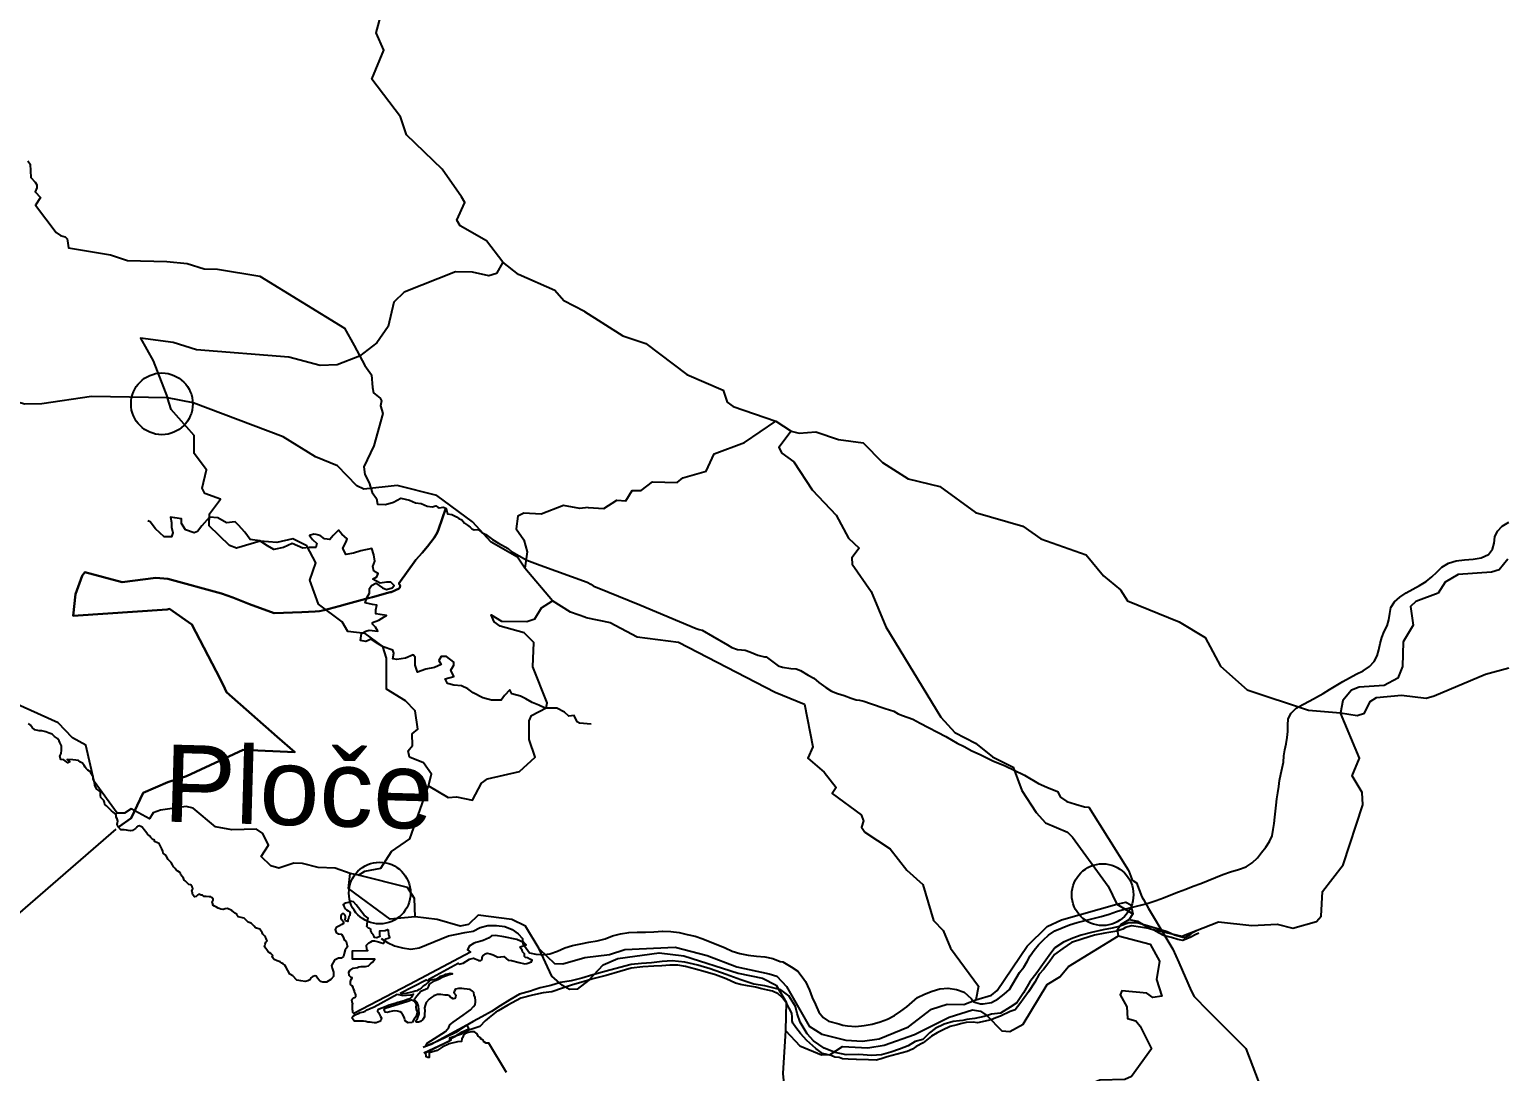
# Model space of a CAD drawing. Header units: metres. Extents: x 13.21 to 19.52, y 42.14 to 46.62.
# Drawn here: x 17.3293 to 17.7594, y 43.0139 to 43.3171 of the extents above; entities that cross this region are included whole.
import ezdxf

# ---------------------------------------------------------------- set-up
doc = ezdxf.new("R2010")
doc.units = ezdxf.units.M
doc.header["$MEASUREMENT"] = 0
for name, color, linetype in [('CESTE', 5, 'Continuous'), ('grad_manji', 1, 'Continuous'), ('granica', 2, 'Continuous'), ('hr', 9, 'Continuous'), ('naziv_manji', 1, 'Continuous'), ('PRUGE', 7, 'Continuous'), ('RIJEKE', 4, 'Continuous')]:
    doc.layers.add(name, color=color, linetype=linetype)
doc.styles.get("Standard").update_dxf_attribs({"font": 'arial.ttf'})

msp = doc.modelspace()

# ---------------------------------------------------------------- linework, layer by layer
at = {"layer": 'CESTE'}
for p, q in [((17.54644, 43.20313), (17.55091, 43.20018)), ((17.48145, 43.15085), (17.47342, 43.16031)), ((17.42499, 43.07101), (17.42258, 43.07152)), ((17.64565, 43.0626), (17.65032, 43.05977)), ((17.65032, 43.05977), (17.6493, 43.05809))]:
    msp.add_line(p, q, dxfattribs=at)
for points in [[(17.46705, 43.24935), (17.46229, 43.25555), (17.45455, 43.25997), (17.45364, 43.26162), (17.45592, 43.26673), (17.45496, 43.2684), (17.44939, 43.27642), (17.43895, 43.28643), (17.43726, 43.29165), (17.42892, 43.30261), (17.43241, 43.31106), (17.43015, 43.31611), (17.43295, 43.32662)], [(17.46705, 43.24935), (17.46512, 43.24605), (17.46296, 43.24541), (17.45817, 43.24649), (17.45326, 43.2466), (17.43825, 43.24064), (17.43532, 43.23776), (17.43366, 43.2307), (17.43032, 43.22591), (17.42527, 43.22204), (17.41881, 43.21949), (17.4139, 43.21927), (17.40469, 43.22174), (17.37786, 43.22384), (17.37109, 43.22598), (17.36156, 43.22723), (17.36529, 43.22071), (17.36938, 43.20987)], [(17.4908, 43.23506), (17.48474, 43.23814), (17.4821, 43.24112), (17.47153, 43.24578), (17.46705, 43.24935)], [(17.4908, 43.23506), (17.50191, 43.22796), (17.5086, 43.22569), (17.52058, 43.21669), (17.53111, 43.21214), (17.53234, 43.20869), (17.53406, 43.20738), (17.54644, 43.20313)], [(17.36938, 43.20987), (17.34726, 43.21031), (17.33283, 43.20816), (17.32792, 43.20807), (17.30487, 43.21418), (17.29402, 43.2163)], [(17.44542, 43.09699), (17.44621, 43.10039), (17.44395, 43.10369), (17.43986, 43.10533), (17.4395, 43.10719), (17.44069, 43.10876), (17.44064, 43.11209), (17.44224, 43.11353), (17.44154, 43.11884), (17.43865, 43.12178), (17.43314, 43.12517), (17.43318, 43.13411), (17.43206, 43.13758), (17.42698, 43.14135), (17.42194, 43.14189), (17.42021, 43.14469), (17.41338, 43.14986), (17.41085, 43.1568), (17.41259, 43.1619), (17.40996, 43.16687), (17.40588, 43.16891), (17.40124, 43.16778), (17.3964, 43.16819), (17.38955, 43.1662), (17.38751, 43.16694), (17.38155, 43.17264), (17.38165, 43.17612), (17.38488, 43.1804), (17.38027, 43.18206), (17.37955, 43.18363), (17.38075, 43.18897), (17.37719, 43.19368), (17.37718, 43.19894), (17.3705, 43.20654), (17.36938, 43.20987)], [(17.47342, 43.16031), (17.47131, 43.1635), (17.46362, 43.16789), (17.45814, 43.17385), (17.4478, 43.18145), (17.4363, 43.1844), (17.42659, 43.18331), (17.42457, 43.18427), (17.41886, 43.19012), (17.41247, 43.19278), (17.40311, 43.19858), (17.37689, 43.20843), (17.36938, 43.20987)], [(17.49183, 43.17801), (17.49642, 43.1777), (17.50017, 43.18011), (17.50281, 43.17997), (17.50469, 43.1829), (17.50726, 43.18297), (17.51059, 43.18542), (17.51777, 43.18523), (17.51941, 43.18666), (17.52618, 43.18856), (17.52854, 43.19359), (17.53729, 43.19695), (17.54644, 43.20313)], [(17.55091, 43.20018), (17.54736, 43.19541), (17.54818, 43.19377), (17.55166, 43.19125), (17.55704, 43.18317), (17.56399, 43.17576), (17.56758, 43.16906), (17.57073, 43.16613), (17.56859, 43.16338), (17.56865, 43.16154), (17.57422, 43.15353), (17.57845, 43.14322), (17.59445, 43.11699), (17.59857, 43.11253), (17.60461, 43.10945), (17.60947, 43.10543), (17.61551, 43.1024), (17.61801, 43.09561), (17.62217, 43.0892), (17.62494, 43.08621), (17.6313, 43.08352), (17.63279, 43.0821), (17.6432, 43.06782), (17.64565, 43.0626)], [(17.55091, 43.20018), (17.55328, 43.1996), (17.55808, 43.20003), (17.56466, 43.19778), (17.57185, 43.19683), (17.57748, 43.19104), (17.58494, 43.18636), (17.59414, 43.1841), (17.60461, 43.17658), (17.61832, 43.1726), (17.6236, 43.16892), (17.63674, 43.16423), (17.64181, 43.15808), (17.64678, 43.15408), (17.64884, 43.15085), (17.66385, 43.14477), (17.67137, 43.14015), (17.67584, 43.13185), (17.68364, 43.12496), (17.70151, 43.11898), (17.71082, 43.11828)], [(17.49183, 43.17801), (17.48937, 43.17772), (17.48467, 43.17857), (17.47816, 43.17607), (17.4731, 43.17632), (17.47133, 43.17548), (17.47093, 43.17176), (17.47311, 43.1686), (17.4741, 43.16508), (17.47342, 43.16031)], [(17.75949, 43.16295), (17.75699, 43.15989), (17.75473, 43.15916), (17.74506, 43.15854), (17.74125, 43.15629), (17.73917, 43.15305), (17.7327, 43.15062), (17.7312, 43.14915), (17.73195, 43.1438), (17.72906, 43.13894), (17.72878, 43.13176), (17.72742, 43.12831), (17.72353, 43.12623), (17.71619, 43.1257), (17.71401, 43.12483), (17.71148, 43.12182), (17.71082, 43.11828)], [(17.44542, 43.09699), (17.45106, 43.09357), (17.45352, 43.0938), (17.45821, 43.09281), (17.46079, 43.09774), (17.46259, 43.09901), (17.47185, 43.10119), (17.47641, 43.10537), (17.47472, 43.11048), (17.47463, 43.11593), (17.47538, 43.11746), (17.47958, 43.11967), (17.47991, 43.12118), (17.47573, 43.13159), (17.47599, 43.13871), (17.47317, 43.14149), (17.46623, 43.1435), (17.46448, 43.14474), (17.46358, 43.14675), (17.46659, 43.14489), (17.474, 43.14486), (17.47628, 43.14561), (17.47824, 43.14878), (17.48145, 43.15085)], [(17.49115, 43.14596), (17.48675, 43.14755), (17.48145, 43.15085)], [(17.49115, 43.14596), (17.49822, 43.14452), (17.50612, 43.14035), (17.51816, 43.13878), (17.54622, 43.1243), (17.55478, 43.12079), (17.55726, 43.10832), (17.55574, 43.10505), (17.56048, 43.10093), (17.564, 43.09648), (17.56281, 43.09472), (17.57131, 43.08852), (17.57198, 43.0868), (17.57136, 43.08498), (17.57232, 43.08351), (17.5797, 43.07865), (17.58457, 43.07241), (17.58928, 43.06825), (17.59232, 43.05779), (17.59519, 43.0549), (17.59726, 43.04974), (17.60546, 43.03869), (17.60468, 43.03473)], [(17.71082, 43.11828), (17.71564, 43.11745), (17.71777, 43.11812), (17.7194, 43.12157), (17.72123, 43.1227), (17.72851, 43.12342), (17.73573, 43.12254), (17.73805, 43.12319), (17.75293, 43.12948), (17.75979, 43.1313)], [(17.42258, 43.07152), (17.41824, 43.07308), (17.4133, 43.07326), (17.4087, 43.07444), (17.40621, 43.0745), (17.40186, 43.07302), (17.39954, 43.07374), (17.39672, 43.07646), (17.39878, 43.07976), (17.39712, 43.08309), (17.39529, 43.08438), (17.38811, 43.0842), (17.38336, 43.08503), (17.37694, 43.09054), (17.37481, 43.09095), (17.36739, 43.08993), (17.36528, 43.08915), (17.36418, 43.08735), (17.35884, 43.09031), (17.35689, 43.08901), (17.35474, 43.08901), (17.34804, 43.09826), (17.34564, 43.10886), (17.34174, 43.11094), (17.33757, 43.11529), (17.31668, 43.1247)], [(17.6493, 43.05809), (17.65168, 43.05758), (17.65545, 43.05537), (17.66465, 43.05323), (17.67529, 43.05745), (17.68501, 43.05638), (17.69237, 43.05677), (17.69689, 43.05561), (17.70377, 43.05754), (17.70511, 43.05906), (17.70555, 43.06621), (17.71156, 43.07398), (17.71728, 43.09143), (17.71712, 43.09502), (17.71414, 43.09993), (17.7163, 43.10501), (17.71082, 43.11828)], [(17.42499, 43.07101), (17.42688, 43.0722), (17.43155, 43.07308), (17.43459, 43.07791), (17.43999, 43.08153), (17.44542, 43.09699)], [(17.4415, 43.05887), (17.43425, 43.05821), (17.42214, 43.06711), (17.42258, 43.07152)], [(17.4415, 43.05887), (17.44132, 43.06426), (17.43927, 43.06741), (17.42499, 43.07101)], [(17.60468, 43.03473), (17.60917, 43.03612), (17.61088, 43.03742), (17.6196, 43.0503), (17.62542, 43.05606), (17.62957, 43.05797), (17.64565, 43.0626)], [(17.64565, 43.0626), (17.6483, 43.06312), (17.64978, 43.06237), (17.65032, 43.05977)], [(17.47759, 43.04954), (17.47362, 43.05614), (17.46965, 43.05811), (17.45981, 43.05935), (17.45701, 43.05669), (17.45462, 43.05612), (17.44786, 43.05814), (17.4415, 43.05887)], [(17.64616, 43.05333), (17.64589, 43.0552), (17.64683, 43.05668), (17.6493, 43.05809)], [(17.54926, 43.02583), (17.55342, 43.02138), (17.55978, 43.01873), (17.56231, 43.01884), (17.56588, 43.02114), (17.5732, 43.02078), (17.57795, 43.02158), (17.58685, 43.02462), (17.59692, 43.02971), (17.60373, 43.03178), (17.60601, 43.0314), (17.60784, 43.03012), (17.6122, 43.02574), (17.6146, 43.02553), (17.61841, 43.02769), (17.62542, 43.03917), (17.62908, 43.04142), (17.6316, 43.04446), (17.64616, 43.05333)], [(17.64616, 43.05333), (17.65535, 43.05088), (17.65813, 43.04593), (17.65722, 43.04064), (17.65881, 43.03583), (17.6562, 43.03539), (17.65438, 43.03664), (17.6471, 43.03732), (17.64662, 43.03622), (17.64856, 43.03265), (17.64878, 43.02933), (17.6512, 43.0286), (17.65244, 43.0271), (17.65574, 43.02047), (17.64998, 43.01241), (17.64802, 43.01152), (17.64071, 43.01136), (17.63426, 43.00871), (17.62956, 43.00768), (17.62694, 43.00501)], [(17.47759, 43.04954), (17.48209, 43.04526), (17.48449, 43.04524), (17.49083, 43.04701)], [(17.49204, 43.04048), (17.48868, 43.03785), (17.48639, 43.03776), (17.48437, 43.03889), (17.48131, 43.04161), (17.47759, 43.04954)], [(17.49083, 43.04701), (17.49807, 43.04794), (17.50256, 43.04937), (17.5172, 43.05008), (17.52643, 43.04766), (17.5351, 43.04428), (17.54455, 43.04232), (17.54675, 43.04157), (17.54957, 43.03864), (17.55616, 43.02705), (17.55988, 43.02473), (17.56682, 43.02301), (17.57172, 43.02272), (17.57651, 43.0234), (17.58509, 43.02689), (17.59177, 43.03205), (17.59629, 43.03346), (17.60115, 43.0334), (17.60468, 43.03473)], [(17.49204, 43.04048), (17.49624, 43.04491), (17.50043, 43.04673), (17.51249, 43.04837), (17.51971, 43.04755), (17.53545, 43.04253), (17.54253, 43.04101), (17.54653, 43.03903), (17.54944, 43.03407), (17.54926, 43.02583)], [(17.54926, 43.02583), (17.54846, 43.01325), (17.54936, 43.00439)]]:
    msp.add_lwpolyline(points, dxfattribs=at)
at = {"layer": 'grad_manji'}
for centre in [(17.36779, 43.20816), (17.43119, 43.0658), (17.64155, 43.06532)]:
    msp.add_circle(centre, 0.00898, dxfattribs=at)
at = {"layer": 'granica'}
msp.add_lwpolyline([(17.30743, 43.04361), (17.3545, 43.0844)], dxfattribs=at)
at = {"layer": 'hr'}
for points in [[(17.32875, 43.27888), (17.32945, 43.27787), (17.32964, 43.27407), (17.33089, 43.27264), (17.33136, 43.27192), (17.33143, 43.27098), (17.33088, 43.26981), (17.33249, 43.26824), (17.33103, 43.26596), (17.33707, 43.25804), (17.33829, 43.25716), (17.33961, 43.25673), (17.34024, 43.25613), (17.34046, 43.25494), (17.34066, 43.25353), (17.35287, 43.25151), (17.35782, 43.24984), (17.36922, 43.24954), (17.37517, 43.24904), (17.38008, 43.24746), (17.38399, 43.24737), (17.39627, 43.24529), (17.42093, 43.23019), (17.4237, 43.22514), (17.42685, 43.21935), (17.42876, 43.21656), (17.42906, 43.21295), (17.42941, 43.21137), (17.43128, 43.20982), (17.43168, 43.20905), (17.43143, 43.20755), (17.43209, 43.20537), (17.42951, 43.1959), (17.42659, 43.18979), (17.42687, 43.18763), (17.42814, 43.18517), (17.42899, 43.18235), (17.43021, 43.1806), (17.43055, 43.17895), (17.4329, 43.17885), (17.43517, 43.17956), (17.43733, 43.18068), (17.43987, 43.18013), (17.44156, 43.17933), (17.44328, 43.17914), (17.44503, 43.17835), (17.44641, 43.17817), (17.44751, 43.17848), (17.44814, 43.1781), (17.44853, 43.17788), (17.44962, 43.17813), (17.45044, 43.17778), (17.44831, 43.17157), (17.44793, 43.17062), (17.447, 43.16914), (17.44512, 43.16662), (17.44358, 43.16478), (17.44174, 43.1628), (17.43679, 43.15591), (17.43715, 43.15525), (17.43702, 43.15466), (17.43684, 43.15439), (17.43449, 43.1534), (17.43424, 43.15334), (17.42912, 43.15192), (17.42715, 43.15137), (17.42182, 43.14995), (17.41935, 43.14925), (17.41499, 43.14811), (17.41366, 43.14779), (17.41238, 43.14773), (17.40854, 43.14755), (17.40046, 43.14723), (17.39327, 43.14988), (17.38839, 43.15176), (17.38517, 43.15292), (17.36956, 43.1572), (17.36599, 43.1575), (17.35626, 43.15622), (17.34533, 43.15922), (17.34457, 43.1581), (17.34268, 43.15277), (17.34195, 43.14645), (17.36934, 43.14835), (17.37003, 43.14846), (17.37649, 43.14392), (17.38472, 43.12812), (17.38607, 43.1253), (17.38662, 43.12426), (17.40134, 43.11129), (17.40646, 43.10678), (17.39145, 43.10744), (17.37495, 43.09978), (17.36951, 43.09811), (17.36239, 43.09494), (17.35889, 43.08757), (17.35528, 43.08507), (17.35519, 43.08499), (17.3551, 43.08515), (17.35486, 43.0854), (17.35473, 43.08588), (17.35492, 43.08633), (17.35495, 43.08675), (17.35478, 43.08739), (17.35445, 43.08787), (17.35447, 43.08847), (17.3544, 43.08876), (17.35365, 43.08929), (17.35313, 43.08977), (17.3526, 43.09023), (17.35206, 43.0908), (17.35165, 43.09117), (17.35122, 43.09156), (17.35112, 43.09218), (17.35093, 43.0927), (17.35038, 43.09321), (17.35006, 43.09364), (17.34995, 43.09419), (17.34992, 43.09483), (17.34991, 43.09522), (17.34948, 43.09568), (17.34885, 43.09604), (17.3483, 43.0971), (17.34827, 43.09741), (17.34814, 43.09786), (17.34805, 43.0984), (17.34783, 43.09895), (17.34777, 43.09971), (17.34711, 43.10074), (17.34671, 43.10127), (17.34627, 43.1016), (17.34573, 43.102), (17.34546, 43.10243), (17.34519, 43.10296), (17.34471, 43.10356), (17.34415, 43.10387), (17.34356, 43.10433), (17.34279, 43.1045), (17.34183, 43.10454), (17.34019, 43.10466), (17.34104, 43.10399), (17.3404, 43.10371), (17.33922, 43.10456), (17.33837, 43.10465), (17.3381, 43.10564), (17.33849, 43.10636), (17.33858, 43.10734), (17.33855, 43.10796), (17.33858, 43.10864), (17.33806, 43.10963), (17.33787, 43.11013), (17.33741, 43.11073), (17.33655, 43.11133), (17.33589, 43.112), (17.33498, 43.11232), (17.334, 43.11269), (17.33288, 43.113), (17.33208, 43.11305), (17.33086, 43.11333), (17.33007, 43.11402), (17.32951, 43.11465), (17.32898, 43.11509)], [(17.46812, 43.01357), (17.46294, 43.02214), (17.4622, 43.0221), (17.4614, 43.02262), (17.46125, 43.02295), (17.46074, 43.02331), (17.46041, 43.0238), (17.45984, 43.02418), (17.4595, 43.02483), (17.45879, 43.02543), (17.45786, 43.0254), (17.45694, 43.0252), (17.45615, 43.02493), (17.45572, 43.02454), (17.45549, 43.02413), (17.45527, 43.02369), (17.45512, 43.02338), (17.455, 43.02262), (17.45381, 43.0225), (17.45143, 43.0219), (17.44937, 43.02096), (17.44794, 43.01996), (17.44556, 43.01931), (17.44558, 43.01797), (17.44519, 43.01791), (17.44471, 43.01814), (17.44461, 43.01942), (17.45198, 43.02313), (17.45189, 43.02348), (17.453, 43.02401), (17.45521, 43.02542), (17.45713, 43.02632), (17.45698, 43.02659), (17.45667, 43.02705), (17.45658, 43.02732), (17.44618, 43.02176), (17.44452, 43.02111), (17.44499, 43.02208), (17.4503, 43.02554), (17.45134, 43.02663), (17.45154, 43.02742), (17.45257, 43.02819), (17.45352, 43.02892), (17.4555, 43.03026), (17.45761, 43.03178), (17.45847, 43.03279), (17.45894, 43.03336), (17.45907, 43.034), (17.45904, 43.03457), (17.45892, 43.0354), (17.4587, 43.03608), (17.45858, 43.03686), (17.45814, 43.03727), (17.45752, 43.03776), (17.45573, 43.03792), (17.45511, 43.03802), (17.45407, 43.03799), (17.45323, 43.03779), (17.45291, 43.03736), (17.45279, 43.03679), (17.4531, 43.03639), (17.4533, 43.03605), (17.45321, 43.03548), (17.45306, 43.03507), (17.45251, 43.03505), (17.45203, 43.03528), (17.45171, 43.03555), (17.45146, 43.0359), (17.45092, 43.0361), (17.45012, 43.03613), (17.44899, 43.03625), (17.44795, 43.03623), (17.44695, 43.03584), (17.44603, 43.03534), (17.44553, 43.03494), (17.44468, 43.03395), (17.44442, 43.03311), (17.44424, 43.03236), (17.44429, 43.03156), (17.44423, 43.03061), (17.44423, 43.02979), (17.44374, 43.02899), (17.44308, 43.02846), (17.44242, 43.02826), (17.44179, 43.02825), (17.44174, 43.02862), (17.44221, 43.02932), (17.44268, 43.03067), (17.44259, 43.03189), (17.4425, 43.03288), (17.44209, 43.03399), (17.44129, 43.03474), (17.44136, 43.03509), (17.442, 43.03591), (17.44317, 43.03726), (17.44516, 43.03814), (17.44547, 43.03867), (17.4457, 43.03925), (17.44713, 43.04025), (17.44831, 43.04072), (17.44958, 43.04143), (17.4514, 43.04214), (17.45235, 43.04232), (17.45172, 43.04237), (17.451, 43.0422), (17.45037, 43.04207), (17.44981, 43.04184), (17.44855, 43.04137), (17.4476, 43.04078), (17.44609, 43.04042), (17.44544, 43.04071), (17.454, 43.04542), (17.45431, 43.04507), (17.45551, 43.04543), (17.45733, 43.0466), (17.45813, 43.04678), (17.45843, 43.04684), (17.45876, 43.04678), (17.45964, 43.04638), (17.45996, 43.04614), (17.4606, 43.04615), (17.46083, 43.04632), (17.46099, 43.04668), (17.46098, 43.0472), (17.46122, 43.04755), (17.46153, 43.04778), (17.46185, 43.04808), (17.46216, 43.0482), (17.46249, 43.04826), (17.46328, 43.04808), (17.46416, 43.04785), (17.46496, 43.04739), (17.46559, 43.04711), (17.46639, 43.04728), (17.46726, 43.04735), (17.46855, 43.04624), (17.4695, 43.04619), (17.47181, 43.04556), (17.47341, 43.04516), (17.47404, 43.04528), (17.47531, 43.04581), (17.47555, 43.04622), (17.47491, 43.04656), (17.47419, 43.04691), (17.47363, 43.04709), (17.47331, 43.04738), (17.47331, 43.04813), (17.47306, 43.04842), (17.47274, 43.04871), (17.47266, 43.04918), (17.47234, 43.04953), (17.47201, 43.05017), (17.47376, 43.05076), (17.4732, 43.05128), (17.47104, 43.05232), (17.46733, 43.05309), (17.46486, 43.05349), (17.46368, 43.05331), (17.46304, 43.05278), (17.4613, 43.05195), (17.46027, 43.05166), (17.45916, 43.05142), (17.45844, 43.05107), (17.45726, 43.05036), (17.4567, 43.04931), (17.45758, 43.04861), (17.43985, 43.03914), (17.42363, 43.03077), (17.42339, 43.03107), (17.42331, 43.03141), (17.42322, 43.03194), (17.42322, 43.03241), (17.42329, 43.03293), (17.42329, 43.03339), (17.42336, 43.03363), (17.4232, 43.03404), (17.42303, 43.03474), (17.42327, 43.03503), (17.42359, 43.03526), (17.42398, 43.03544), (17.42422, 43.03579), (17.42421, 43.0362), (17.42413, 43.03649), (17.42389, 43.03701), (17.42381, 43.03736), (17.42356, 43.03783), (17.42348, 43.03829), (17.42316, 43.03876), (17.42267, 43.03923), (17.42266, 43.0401), (17.4229, 43.04063), (17.42321, 43.0411), (17.42289, 43.04127), (17.42257, 43.04156), (17.42225, 43.04185), (17.4222, 43.04275), (17.42252, 43.04328), (17.42346, 43.04392), (17.42474, 43.04416), (17.42513, 43.04434), (17.42569, 43.0444), (17.42632, 43.04446), (17.42704, 43.04447), (17.42791, 43.04465), (17.42854, 43.04517), (17.4291, 43.04564), (17.42972, 43.04658), (17.42328, 43.04655), (17.42326, 43.04894), (17.4277, 43.04908), (17.42739, 43.04937), (17.42738, 43.05059), (17.42769, 43.051), (17.42801, 43.0513), (17.42864, 43.05165), (17.42912, 43.05189), (17.42967, 43.05189), (17.43047, 43.05172), (17.43087, 43.0516), (17.43143, 43.05143), (17.43206, 43.05126), (17.43238, 43.05126), (17.43269, 43.05185), (17.43277, 43.05202), (17.43301, 43.05243), (17.43365, 43.05266), (17.43411, 43.05284), (17.43404, 43.05314), (17.43396, 43.05343), (17.4338, 43.05366), (17.43387, 43.05407), (17.43378, 43.05459), (17.43378, 43.055), (17.43346, 43.05523), (17.43314, 43.055), (17.43275, 43.05476), (17.43108, 43.05475), (17.43116, 43.05446), (17.43109, 43.05376), (17.43117, 43.05312), (17.4303, 43.05277), (17.42966, 43.05288), (17.42959, 43.05317), (17.42926, 43.05369), (17.42894, 43.05398), (17.42861, 43.0548), (17.42861, 43.05527), (17.42829, 43.05544), (17.42796, 43.05561), (17.42733, 43.05613), (17.42756, 43.05648), (17.42762, 43.05771), (17.42786, 43.05847), (17.42666, 43.0594), (17.42432, 43.06236), (17.4236, 43.06329), (17.42272, 43.06345), (17.42249, 43.06317), (17.42121, 43.06281), (17.42082, 43.06269), (17.42058, 43.06251), (17.42074, 43.06199), (17.42098, 43.06158), (17.42123, 43.06123), (17.42155, 43.06089), (17.42203, 43.06066), (17.42251, 43.06024), (17.42259, 43.05996), (17.42252, 43.05966), (17.42244, 43.05931), (17.42221, 43.05902), (17.42213, 43.05844), (17.4219, 43.05803), (17.4219, 43.05756), (17.42126, 43.05767), (17.42117, 43.05809), (17.42125, 43.05855), (17.42125, 43.05907), (17.421, 43.05948), (17.42076, 43.05971), (17.42029, 43.05971), (17.41997, 43.05948), (17.4199, 43.05901), (17.4199, 43.05854), (17.41999, 43.05814), (17.42031, 43.05785), (17.42063, 43.05744), (17.42064, 43.05691), (17.4202, 43.05665), (17.41949, 43.05624), (17.41854, 43.05577), (17.41822, 43.05518), (17.41855, 43.05431), (17.41919, 43.05391), (17.42006, 43.05385), (17.42055, 43.05304), (17.42088, 43.05222), (17.4212, 43.05199), (17.42144, 43.0517), (17.42178, 43.05012), (17.42138, 43.04971), (17.42115, 43.04931), (17.42084, 43.0482), (17.42061, 43.04738), (17.41997, 43.04685), (17.41918, 43.04684), (17.41807, 43.04626), (17.41713, 43.04474), (17.41738, 43.04398), (17.41778, 43.04276), (17.41772, 43.04153), (17.41693, 43.0406), (17.41574, 43.03983), (17.41463, 43.03982), (17.41392, 43.04005), (17.41359, 43.04046), (17.41304, 43.04104), (17.41271, 43.04162), (17.41239, 43.04168), (17.41167, 43.04156), (17.41112, 43.04115), (17.41081, 43.04056), (17.41025, 43.04021), (17.40946, 43.04009), (17.40827, 43.04026), (17.40707, 43.04048), (17.40586, 43.0417), (17.40507, 43.04216), (17.4039, 43.04433), (17.40357, 43.04482), (17.40313, 43.04518), (17.40274, 43.04542), (17.40221, 43.04575), (17.4013, 43.04608), (17.40046, 43.0465), (17.39987, 43.04711), (17.40003, 43.04759), (17.39993, 43.04778), (17.39951, 43.04817), (17.39904, 43.04849), (17.39869, 43.04868), (17.39829, 43.04924), (17.39802, 43.04962), (17.3977, 43.05014), (17.39787, 43.05091), (17.39808, 43.05146), (17.39847, 43.05188), (17.39819, 43.05224), (17.39813, 43.05262), (17.39799, 43.053), (17.39767, 43.05333), (17.39714, 43.05385), (17.39694, 43.05432), (17.39668, 43.05475), (17.39625, 43.05531), (17.39501, 43.05565), (17.39463, 43.05612), (17.39435, 43.05648), (17.39407, 43.05672), (17.39386, 43.05696), (17.39347, 43.05711), (17.39288, 43.05735), (17.39233, 43.05794), (17.39173, 43.05846), (17.39129, 43.05858), (17.39091, 43.05866), (17.39003, 43.05889), (17.38965, 43.05924), (17.38956, 43.05963), (17.38904, 43.05993), (17.38877, 43.06028), (17.38817, 43.06071), (17.38689, 43.06133), (17.38621, 43.06118), (17.38567, 43.06102), (17.38495, 43.06115), (17.38443, 43.06133), (17.38417, 43.06143), (17.38365, 43.06171), (17.38306, 43.06199), (17.3826, 43.06223), (17.3826, 43.06265), (17.38241, 43.0631), (17.38253, 43.06335), (17.38272, 43.06374), (17.38273, 43.06406), (17.38232, 43.06451), (17.38205, 43.06474), (17.38154, 43.06474), (17.3807, 43.06478), (17.38005, 43.06478), (17.37959, 43.06516), (17.37926, 43.06515), (17.37857, 43.06544), (17.37821, 43.06528), (17.37778, 43.06476), (17.37726, 43.06467), (17.3768, 43.06528), (17.37673, 43.06566), (17.37672, 43.066), (17.37647, 43.06632), (17.37659, 43.06661), (17.37678, 43.067), (17.37672, 43.06737), (17.37663, 43.06764), (17.37626, 43.06819), (17.37567, 43.06832), (17.37514, 43.06874), (17.37482, 43.06907), (17.37456, 43.06931), (17.37423, 43.06959), (17.37407, 43.07014), (17.37372, 43.0706), (17.37335, 43.07112), (17.37316, 43.07147), (17.37291, 43.07189), (17.37245, 43.07215), (17.37205, 43.07238), (17.37167, 43.07296), (17.37113, 43.07347), (17.37087, 43.07399), (17.37048, 43.0747), (17.36962, 43.0756), (17.3691, 43.07641), (17.3687, 43.07688), (17.36818, 43.0774), (17.36806, 43.07802), (17.36777, 43.07867), (17.36737, 43.07948), (17.367, 43.08018), (17.36647, 43.08043), (17.36568, 43.08081), (17.36562, 43.08116), (17.36525, 43.08139), (17.36494, 43.08162), (17.36453, 43.08201), (17.36416, 43.08243), (17.36357, 43.08297), (17.3631, 43.08363), (17.36266, 43.08419), (17.36201, 43.08494), (17.36166, 43.0852), (17.36122, 43.08531), (17.36076, 43.08523), (17.36053, 43.08504), (17.36044, 43.08491), (17.36016, 43.08458), (17.35986, 43.0844), (17.35952, 43.08418), (17.3592, 43.08399), (17.35864, 43.08392), (17.35801, 43.08402), (17.35746, 43.08413), (17.35686, 43.08418), (17.35585, 43.08422), (17.35552, 43.0845), (17.35526, 43.08487), (17.35519, 43.08499), (17.35528, 43.08507), (17.35889, 43.08757), (17.36239, 43.09494), (17.36951, 43.09811), (17.37495, 43.09978), (17.39145, 43.10744), (17.40646, 43.10678), (17.40134, 43.11129), (17.38662, 43.12426), (17.38607, 43.1253), (17.38472, 43.12812), (17.37649, 43.14392), (17.37003, 43.14846), (17.36934, 43.14835), (17.34195, 43.14645), (17.34268, 43.15277), (17.34457, 43.1581), (17.34533, 43.15922), (17.35626, 43.15622), (17.36599, 43.1575), (17.36956, 43.1572), (17.38517, 43.15292), (17.38839, 43.15176), (17.39327, 43.14988), (17.40046, 43.14723), (17.40854, 43.14755), (17.41238, 43.14773), (17.41366, 43.14779), (17.41499, 43.14811), (17.41935, 43.14925), (17.42182, 43.14995), (17.42715, 43.15137), (17.42912, 43.15192), (17.43424, 43.15334), (17.43449, 43.1534), (17.43684, 43.15439), (17.43702, 43.15466), (17.43715, 43.15525), (17.43679, 43.15591), (17.44174, 43.1628), (17.44358, 43.16478), (17.44512, 43.16662), (17.447, 43.16914), (17.44793, 43.17062), (17.44831, 43.17157), (17.45044, 43.17778), (17.45052, 43.17773), (17.45094, 43.17615), (17.45215, 43.17598), (17.45354, 43.17531), (17.45416, 43.17483), (17.45507, 43.17445), (17.45587, 43.17342), (17.45677, 43.17289), (17.45754, 43.17223), (17.45797, 43.17179), (17.45871, 43.17153), (17.45984, 43.17155), (17.46094, 43.17069), (17.46202, 43.17016), (17.46404, 43.16865), (17.46571, 43.16764), (17.46858, 43.16606), (17.46954, 43.1652), (17.47395, 43.16266), (17.4779, 43.16122), (17.49152, 43.15629), (17.49265, 43.1557), (17.4933, 43.15521), (17.49371, 43.15501), (17.49444, 43.15472), (17.50686, 43.14963), (17.52325, 43.14276), (17.52417, 43.14248), (17.52499, 43.14225), (17.52803, 43.14058), (17.53243, 43.13807), (17.53361, 43.13725), (17.53529, 43.1367), (17.53645, 43.1366), (17.53756, 43.13645), (17.53892, 43.136), (17.54117, 43.13505), (17.54313, 43.13457), (17.54369, 43.13451), (17.54709, 43.13193), (17.54843, 43.13152), (17.55078, 43.13118), (17.5524, 43.13104), (17.55359, 43.13057), (17.5559, 43.12919), (17.55754, 43.12833), (17.55895, 43.12705), (17.56102, 43.12564), (17.5627, 43.12456), (17.56442, 43.12387), (17.56632, 43.12325), (17.56839, 43.12247), (17.56982, 43.12207), (17.57077, 43.1219), (17.57207, 43.12165), (17.57404, 43.12093), (17.5783, 43.1195), (17.58083, 43.11872), (17.58207, 43.11798), (17.58327, 43.11743), (17.58634, 43.11644), (17.58845, 43.11521), (17.59589, 43.1114), (17.5992, 43.10944), (17.60123, 43.10842), (17.60349, 43.10723), (17.60589, 43.10611), (17.60981, 43.10421), (17.61298, 43.10293), (17.61883, 43.10006), (17.62294, 43.0977), (17.62536, 43.09659), (17.62841, 43.09539), (17.62934, 43.09373), (17.63116, 43.09246), (17.63371, 43.0917), (17.63626, 43.09089), (17.63756, 43.09078), (17.64897, 43.07251), (17.64911, 43.07236), (17.64918, 43.07218), (17.65008, 43.0698), (17.65033, 43.06942), (17.65141, 43.06873), (17.65293, 43.06472), (17.65343, 43.06388), (17.65494, 43.06134), (17.66026, 43.05238), (17.662, 43.04945), (17.6637, 43.04562), (17.66737, 43.03736), (17.66816, 43.03568), (17.67218, 43.03163), (17.67224, 43.03157), (17.68325, 43.02052), (17.68813, 43.0079)]]:
    msp.add_lwpolyline(points, dxfattribs=at)
for points in [[(17.43715, 43.03662), (17.44466, 43.04053), (17.44564, 43.04012), (17.44447, 43.03909), (17.44381, 43.0387), (17.44324, 43.03813), (17.44269, 43.03772), (17.44226, 43.03756), (17.44202, 43.03738), (17.44154, 43.0372), (17.44092, 43.03705), (17.44003, 43.03684), (17.43881, 43.03657), (17.43786, 43.03644), (17.43715, 43.03662)], [(17.43623, 43.03633), (17.43787, 43.036), (17.439, 43.03611), (17.44025, 43.03615), (17.44097, 43.03641), (17.44075, 43.03597), (17.44047, 43.03553), (17.43997, 43.03499), (17.43899, 43.03476), (17.43832, 43.03444), (17.43723, 43.03413), (17.4365, 43.03395), (17.43563, 43.03363), (17.43397, 43.03315), (17.43259, 43.03263), (17.43099, 43.03202), (17.43061, 43.03177), (17.43057, 43.03147), (17.43085, 43.03106), (17.43114, 43.03046), (17.43141, 43.02989), (17.43166, 43.02943), (17.43165, 43.02906), (17.43146, 43.02867), (17.43108, 43.02838), (17.43062, 43.02818), (17.43012, 43.02802), (17.42961, 43.02806), (17.42902, 43.02809), (17.42836, 43.02827), (17.42777, 43.02825), (17.42714, 43.02844), (17.42646, 43.02851), (17.42564, 43.02853), (17.42498, 43.02856), (17.42448, 43.02849), (17.42394, 43.02851), (17.42369, 43.02875), (17.42345, 43.02902), (17.42317, 43.02935), (17.42323, 43.02978), (17.42358, 43.03009), (17.42405, 43.03037), (17.42443, 43.03055), (17.42499, 43.03077), (17.42552, 43.031), (17.42609, 43.03118), (17.42643, 43.03125), (17.4269, 43.03146), (17.42757, 43.0318), (17.42841, 43.03219), (17.42954, 43.03269), (17.43623, 43.03633)], [(17.44064, 43.02816), (17.4395, 43.02802), (17.43873, 43.02851), (17.43851, 43.02889), (17.43839, 43.02935), (17.4382, 43.02988), (17.43786, 43.03056), (17.43759, 43.03091), (17.43712, 43.03123), (17.43633, 43.03146), (17.43562, 43.03148), (17.43489, 43.03146), (17.43405, 43.03126), (17.43339, 43.03108), (17.43279, 43.03113), (17.43257, 43.03147), (17.43245, 43.03189), (17.43305, 43.03238), (17.43908, 43.03426), (17.44042, 43.03469), (17.44076, 43.03458), (17.44111, 43.03435), (17.4414, 43.03417), (17.44167, 43.03373), (17.44176, 43.03323), (17.44173, 43.03261), (17.44176, 43.03192), (17.44204, 43.03124), (17.44199, 43.03057), (17.44171, 43.0298), (17.44111, 43.02898), (17.44064, 43.02816)]]:
    msp.add_lwpolyline(points, close=True, dxfattribs=at)
at = {"layer": 'PRUGE'}
msp.add_lwpolyline([(17.43159, 43.05258), (17.43346, 43.0514), (17.43552, 43.05045), (17.43783, 43.04982), (17.44028, 43.0495), (17.44263, 43.04981), (17.44482, 43.05069), (17.44694, 43.05159), (17.44907, 43.05249), (17.45124, 43.05332), (17.45358, 43.05387), (17.45597, 43.05429), (17.45835, 43.05473), (17.4604, 43.05574), (17.46265, 43.05637), (17.46513, 43.0564), (17.46513, 43.0564), (17.46755, 43.05602), (17.46968, 43.05516), (17.47145, 43.05389), (17.47272, 43.05255), (17.47286, 43.05112), (17.47476, 43.04838), (17.47664, 43.04797), (17.47811, 43.04787), (17.47832, 43.04779), (17.48069, 43.04813), (17.48294, 43.04892), (17.48504, 43.04987), (17.48733, 43.0505), (17.48968, 43.05102), (17.49205, 43.05148), (17.49446, 43.05185), (17.49675, 43.05247), (17.49893, 43.0533), (17.50125, 43.0539), (17.50364, 43.05427), (17.50609, 43.05442), (17.50855, 43.05445), (17.511, 43.05453), (17.51345, 43.05466), (17.51345, 43.05466), (17.5159, 43.05461), (17.51832, 43.05431), (17.52067, 43.05377), (17.523, 43.05322), (17.52523, 43.05247), (17.52736, 43.05157), (17.52955, 43.05077), (17.53167, 43.04986), (17.53372, 43.04887), (17.536, 43.04819), (17.53836, 43.04774), (17.54079, 43.04745), (17.54324, 43.04722), (17.54559, 43.04672), (17.54768, 43.04588), (17.5485, 43.0458), (17.55095, 43.0443), (17.55284, 43.04306), (17.55416, 43.04142), (17.55511, 43.04005), (17.55625, 43.03758), (17.55702, 43.03538), (17.55798, 43.03333), (17.55893, 43.03113), (17.56025, 43.02962), (17.56177, 43.02853), (17.56477, 43.02772), (17.566, 43.02732), (17.56728, 43.02714), (17.56972, 43.02696), (17.57215, 43.02721), (17.57453, 43.02766), (17.57683, 43.0283), (17.579, 43.02913), (17.58099, 43.03018), (17.58279, 43.03141), (17.58458, 43.03264), (17.58615, 43.03402), (17.58765, 43.03544), (17.58972, 43.03639), (17.59192, 43.03722), (17.59418, 43.0379), (17.59665, 43.03808), (17.59665, 43.03808), (17.599, 43.03769), (17.60125, 43.03692), (17.60334, 43.03513), (17.60405, 43.03413), (17.60467, 43.0339), (17.60604, 43.03357), (17.60682, 43.03354), (17.60921, 43.03396), (17.61115, 43.03506), (17.61291, 43.03634), (17.61447, 43.03772), (17.6154, 43.03938), (17.61635, 43.04105), (17.61741, 43.04266), (17.6186, 43.04423), (17.61962, 43.04587), (17.62051, 43.04754), (17.62161, 43.04915), (17.62289, 43.05069), (17.62433, 43.05214), (17.62582, 43.05358), (17.62763, 43.05477), (17.62974, 43.05571), (17.63189, 43.05657), (17.63415, 43.05727), (17.63648, 43.05784), (17.63879, 43.05843), (17.64112, 43.05901), (17.64342, 43.05962), (17.64563, 43.06041), (17.64789, 43.0611), (17.65022, 43.06167), (17.65255, 43.06224), (17.65484, 43.06288), (17.65709, 43.0636), (17.65928, 43.0644), (17.66144, 43.06526), (17.66359, 43.06613), (17.66575, 43.06696), (17.66794, 43.06778), (17.67013, 43.0686), (17.67227, 43.06948), (17.6744, 43.07037), (17.67655, 43.07123), (17.6788, 43.07196), (17.68108, 43.07263), (17.6833, 43.0734), (17.68511, 43.07461), (17.68659, 43.07603), (17.68782, 43.07759), (17.6891, 43.07913), (17.69014, 43.08076), (17.69089, 43.08248), (17.69123, 43.08426), (17.69146, 43.08605), (17.69165, 43.08784), (17.69187, 43.08962), (17.69206, 43.09142), (17.69224, 43.09322), (17.69253, 43.095), (17.69279, 43.09679), (17.69306, 43.09857), (17.69344, 43.10035), (17.69382, 43.10213), (17.69415, 43.10391), (17.69431, 43.1057), (17.69458, 43.10749), (17.69495, 43.10926), (17.69529, 43.11104), (17.69544, 43.11283), (17.69548, 43.11463), (17.6956, 43.11645), (17.69639, 43.11813), (17.69787, 43.11958), (17.6998, 43.12068), (17.70182, 43.12172), (17.7038, 43.12278), (17.70572, 43.1239), (17.70761, 43.12505), (17.70949, 43.12621), (17.71142, 43.12732), (17.71339, 43.1284), (17.71537, 43.12946), (17.71739, 43.13048), (17.71919, 43.1317), (17.72062, 43.13317), (17.72146, 43.13486), (17.72197, 43.13662), (17.7223, 43.1384), (17.72278, 43.14017), (17.72351, 43.14188), (17.72435, 43.14357), (17.72481, 43.14533), (17.72509, 43.14713), (17.72546, 43.14889), (17.72654, 43.15052), (17.72805, 43.15193), (17.72986, 43.15315), (17.73181, 43.15425), (17.73378, 43.15533), (17.73569, 43.15646), (17.73736, 43.15778), (17.73885, 43.15922), (17.74031, 43.16065), (17.74219, 43.16184), (17.74442, 43.1625), (17.74689, 43.16275), (17.74935, 43.16291), (17.75174, 43.16337), (17.75383, 43.16428), (17.75506, 43.16586), (17.7555, 43.16761), (17.75566, 43.16941), (17.75644, 43.17114), (17.75786, 43.17258), (17.75977, 43.17373)], dxfattribs=at)
at = {"layer": 'RIJEKE'}
for points in [[(17.49275, 43.11496), (17.48931, 43.1152), (17.48869, 43.11566), (17.48777, 43.1175), (17.48777, 43.1175), (17.4862, 43.11728), (17.48496, 43.11843), (17.48277, 43.11958), (17.48277, 43.11958), (17.48152, 43.11959), (17.47932, 43.1196), (17.47746, 43.12052), (17.47558, 43.12121), (17.47371, 43.12236), (17.47216, 43.12306), (17.46965, 43.12376), (17.46903, 43.12491), (17.46903, 43.12491), (17.46745, 43.1233), (17.46651, 43.12193), (17.46368, 43.12195), (17.46119, 43.12263), (17.45838, 43.12402), (17.45683, 43.12519), (17.45495, 43.1261), (17.45275, 43.12634), (17.45089, 43.1268), (17.45026, 43.12818), (17.45277, 43.12886), (17.45185, 43.1307), (17.45279, 43.13208), (17.45279, 43.133), (17.45062, 43.13461), (17.45062, 43.13461), (17.44904, 43.1346), (17.44841, 43.13346), (17.44904, 43.13231), (17.44715, 43.13141), (17.44463, 43.13096), (17.44213, 43.13004), (17.44152, 43.13211), (17.44154, 43.1344), (17.44091, 43.13509), (17.44091, 43.13509), (17.43871, 43.13418), (17.43621, 43.13373), (17.43496, 43.13396), (17.43526, 43.13557), (17.43497, 43.13649), (17.43216, 43.13742), (17.43027, 43.13857), (17.42872, 43.13972), (17.42872, 43.13972), (17.42715, 43.13903), (17.42558, 43.13927), (17.42591, 43.14133), (17.42717, 43.14201), (17.42811, 43.14225), (17.42811, 43.14225), (17.43062, 43.142), (17.42999, 43.14315), (17.42906, 43.14408), (17.42907, 43.14454), (17.43095, 43.14522), (17.43251, 43.14613), (17.43314, 43.14658), (17.43127, 43.14682), (17.43002, 43.14705), (17.43002, 43.1482), (17.43035, 43.14957), (17.42909, 43.14981), (17.4269, 43.15028), (17.42753, 43.15188), (17.42818, 43.15302), (17.42819, 43.1544), (17.42881, 43.15531), (17.43007, 43.156), (17.43007, 43.156), (17.43196, 43.15461), (17.43319, 43.15415), (17.43476, 43.15461), (17.43539, 43.1553), (17.43445, 43.15622), (17.43445, 43.15622), (17.43319, 43.15622), (17.43132, 43.156), (17.43006, 43.15669), (17.42914, 43.15715), (17.43039, 43.15783), (17.43071, 43.15875), (17.42947, 43.15944), (17.42916, 43.16082), (17.42979, 43.16242), (17.42948, 43.16426), (17.42888, 43.16609), (17.42888, 43.16609), (17.42573, 43.16542), (17.42355, 43.16474), (17.42134, 43.16428), (17.42042, 43.16612), (17.42137, 43.16796), (17.42168, 43.16887), (17.42013, 43.17024), (17.41918, 43.17141), (17.41918, 43.17141), (17.41762, 43.1698), (17.41667, 43.16865), (17.4151, 43.16889), (17.41385, 43.1698), (17.41266, 43.17011), (17.41198, 43.17028), (17.41198, 43.17028), (17.41073, 43.16982), (17.41166, 43.16867), (17.4129, 43.16751), (17.41258, 43.16637), (17.41069, 43.16638), (17.40882, 43.16616), (17.40569, 43.16754), (17.40569, 43.16754), (17.40319, 43.1664), (17.40036, 43.16573), (17.39848, 43.16687), (17.3963, 43.16825), (17.39348, 43.16872), (17.39192, 43.17079), (17.39006, 43.17287), (17.38911, 43.17378), (17.38911, 43.17378), (17.38661, 43.17356), (17.38411, 43.17494), (17.3816, 43.17518), (17.3816, 43.17518), (17.37939, 43.17266), (17.37814, 43.17105), (17.3772, 43.1706), (17.3747, 43.17153), (17.37345, 43.17336), (17.37346, 43.17473), (17.37158, 43.17497), (17.37033, 43.17521), (17.37033, 43.17521), (17.37063, 43.17359), (17.37061, 43.17223), (17.37094, 43.17062), (17.37061, 43.16947), (17.36842, 43.16948), (17.36717, 43.17062), (17.36592, 43.17177), (17.36436, 43.17385), (17.36374, 43.17407)], [(17.66907, 43.05494), (17.66752, 43.05415), (17.66688, 43.05347), (17.6653, 43.05281), (17.6625, 43.05353), (17.66033, 43.05448), (17.65754, 43.05543), (17.6549, 43.05616), (17.65164, 43.05712), (17.65164, 43.05712), (17.64914, 43.05716), (17.64711, 43.05633), (17.64641, 43.05608), (17.64434, 43.05557), (17.64168, 43.05507), (17.63833, 43.05427), (17.63536, 43.05352), (17.63284, 43.05268), (17.63021, 43.05153), (17.62761, 43.04982), (17.62599, 43.04767), (17.62406, 43.04494), (17.62243, 43.04256), (17.62033, 43.03995), (17.61853, 43.03676), (17.61659, 43.03381), (17.61469, 43.03257), (17.6118, 43.0308), (17.60924, 43.03057), (17.60705, 43.0299), (17.60436, 43.02926), (17.60201, 43.02904), (17.60089, 43.02872), (17.59986, 43.02858), (17.59809, 43.02844), (17.59548, 43.02766), (17.59279, 43.02634), (17.5912, 43.02515), (17.58926, 43.02321), (17.587, 43.0226), (17.58493, 43.02135), (17.58242, 43.02035), (17.5799, 43.01947), (17.57721, 43.0187), (17.57425, 43.01851), (17.57065, 43.01879), (17.57065, 43.01879), (17.56693, 43.01872), (17.56373, 43.01935), (17.56054, 43.02068), (17.55737, 43.02281), (17.55562, 43.02483), (17.55352, 43.02818), (17.55264, 43.03072), (17.55222, 43.03279), (17.55026, 43.03592), (17.54795, 43.03766), (17.54562, 43.03826), (17.54329, 43.03875), (17.54002, 43.03925), (17.5363, 43.04055), (17.53196, 43.04211), (17.5273, 43.04377), (17.52373, 43.04485), (17.52, 43.0457), (17.51625, 43.04608), (17.51625, 43.04608), (17.51342, 43.04589), (17.51028, 43.04547), (17.50732, 43.04528), (17.50433, 43.04497), (17.50103, 43.0441), (17.4971, 43.0431), (17.49319, 43.04203), (17.49002, 43.04099), (17.48689, 43.04028), (17.4838, 43.03975), (17.48098, 43.03886), (17.47784, 43.03817), (17.47616, 43.03763), (17.47503, 43.03727), (17.4719, 43.03637), (17.46908, 43.03477), (17.46625, 43.03295), (17.46373, 43.03135), (17.46091, 43.02975), (17.45841, 43.02838), (17.45557, 43.02678), (17.45337, 43.02519), (17.45055, 43.02382), (17.44805, 43.02268), (17.44584, 43.02177), (17.44379, 43.0209)], [(17.66957, 43.05412), (17.6685, 43.05367), (17.66724, 43.05299), (17.66486, 43.052), (17.66346, 43.05224), (17.6616, 43.05284), (17.65927, 43.05344), (17.65803, 43.05415), (17.65649, 43.05497), (17.65494, 43.05545), (17.6526, 43.05584), (17.64995, 43.05622), (17.64995, 43.05622), (17.64886, 43.05593), (17.64824, 43.05578), (17.64744, 43.05532), (17.64573, 43.05468), (17.64219, 43.05415), (17.63916, 43.05357), (17.63575, 43.05248), (17.6325, 43.05142), (17.62995, 43.04962), (17.62757, 43.04793), (17.6262, 43.04602), (17.62561, 43.04518), (17.62533, 43.04481), (17.62439, 43.04355), (17.62309, 43.04219), (17.62179, 43.03991), (17.62, 43.03707), (17.61742, 43.03355), (17.61612, 43.03184), (17.61468, 43.03129), (17.61185, 43.02995), (17.61048, 43.02944), (17.60978, 43.02918), (17.60916, 43.02894), (17.60516, 43.02807), (17.60391, 43.0282), (17.60391, 43.0282), (17.60189, 43.02811), (17.60019, 43.02778), (17.59923, 43.02743), (17.59717, 43.027), (17.59497, 43.02586), (17.59338, 43.02513), (17.5918, 43.02419), (17.58931, 43.02221), (17.58733, 43.02119), (17.58623, 43.0204), (17.58463, 43.01973), (17.5818, 43.01896), (17.57881, 43.01809), (17.57708, 43.01753), (17.57566, 43.01721), (17.57346, 43.01724), (17.56989, 43.0174), (17.56989, 43.0174), (17.56753, 43.01742), (17.56583, 43.01756), (17.56485, 43.01794), (17.56364, 43.01806), (17.56256, 43.01853), (17.56007, 43.01912), (17.55808, 43.02053), (17.55546, 43.02287), (17.55364, 43.02496), (17.55228, 43.02669), (17.55137, 43.02796), (17.55123, 43.02865), (17.55125, 43.02968), (17.55112, 43.03083), (17.55038, 43.03233), (17.54962, 43.03361), (17.54841, 43.03534), (17.54718, 43.0365), (17.54549, 43.03721), (17.54408, 43.03758), (17.54238, 43.03794), (17.54051, 43.03843), (17.53817, 43.0388), (17.53614, 43.03917), (17.53475, 43.03953), (17.53196, 43.04083), (17.52886, 43.04202), (17.5259, 43.04284), (17.52312, 43.04369), (17.52016, 43.04442), (17.51797, 43.04479), (17.51797, 43.04479), (17.51562, 43.04481), (17.51328, 43.04461), (17.51093, 43.04453), (17.5078, 43.04434), (17.50434, 43.04392), (17.50103, 43.04293), (17.49711, 43.04183), (17.4932, 43.04087), (17.49037, 43.03997), (17.48724, 43.03906), (17.48441, 43.03815), (17.48127, 43.03701), (17.47878, 43.0368), (17.47564, 43.03612), (17.4722, 43.03521), (17.46843, 43.03317), (17.46561, 43.03157), (17.46498, 43.03111), (17.46304, 43.02957), (17.46183, 43.0286), (17.46027, 43.027), (17.45714, 43.02586), (17.45494, 43.02473), (17.4515, 43.02358), (17.45148, 43.02267), (17.44404, 43.01922)]]:
    msp.add_lwpolyline(points, dxfattribs=at)

# ---------------------------------------------------------------- texts
at = {"layer": 'naziv_manji', "insert": (17.36869, 43.10907), "char_height": 0.0224579, "width": 0.0935745, "attachment_point": 1, "rotation": 358.3774}
msp.add_mtext('{\\fArial CE|b0|i0|c238|p34;Ploče}       ', dxfattribs=at)

doc.saveas('drawing.dxf')
